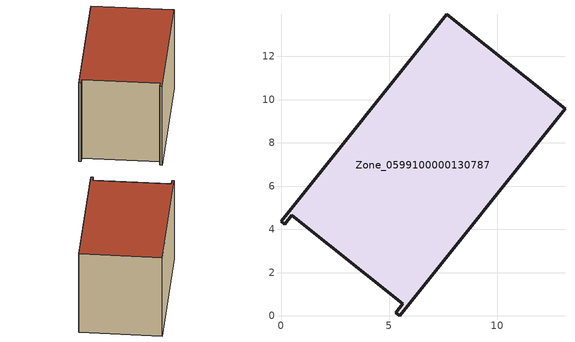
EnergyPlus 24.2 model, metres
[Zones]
Zone_0599100000130787
 floor ground (C_G): 7.67,13.96 13.13,9.58 5.48,0 5.31,0.14 5.64,0.56 0.5,4.66 0.17,4.24 0,4.37 z0.52
 wall outside (C_F): 0.5,4.66 5.64,0.56 5.31,0.14 5.48,0 13.13,9.58 7.67,13.96 0,4.37 0.17,4.24 0.5,4.66 z0.52:8.21
 roof outside (C_R): 5.48,0 13.13,9.58 7.67,13.96 0,4.37 0.17,4.24 0.5,4.66 5.64,0.56 5.31,0.14 z8.21
[BUILDING]
Pand.0599100000130787: North Axis=0; Terrain=City; Loads Convergence Tolerance Value=0.04; Temperature Convergence Tolerance Value=0.4; Solar Distribution=FullExterior; Maximum Number of Warmup Days=25; Minimum Number of Warmup Days=1
[Site:Location]
Rotterdam.The.Hague.AP_ZH_NLD Design_Conditions: Latitude=51.96; Longitude=4.45; Time Zone=1; Elevation=-4.5
[SITE:GROUNDTEMPERATURE:BUILDINGSURFACE]
18, 18, 18, 18, 18, 18, 18, 18, 18, 18, 18, 18
[MATERIAL] Thermal Absorptance=0.9; Solar Absorptance=0.7; Visible Absorptance=0.7
Name | Roughness | Thickness | Conductivity | Density | Specific Heat
G.TI.1965-1974 | MediumSmooth | 0.15 | 0.882353 | 540 | 1210
F.TI.1965-1974 | Rough | 0.3 | 0.697674 | 1920 | 840
R.TI.1965-1974 | MediumRough | 0.2 | 0.232558 | 1500 | 1000
[CONSTRUCTION]
C_G: G.TI.1965-1974
C_F: F.TI.1965-1974
C_R: R.TI.1965-1974
[ZONE]
Zone_0599100000130787: Type=1; Multiplier=1; Ceiling Height=Autocalculate; Volume=Autocalculate; Floor Area=autocalculate; Part of Total Floor Area=Yes
[ZONEINFILTRATION:DESIGNFLOWRATE]
Infil_Zone_0599100000130787: Zone or ZoneList or Space or SpaceList=Zone_0599100000130787; Schedule=AlwaysOn; Design Flow Rate Calculation Method=Flow/Area; Flow Rate per Floor Area=0.003; Constant Term Coefficient=1; Temperature Term Coefficient=0; Velocity Term Coefficient=0; Velocity Squared Term Coefficient=0
[HVACTEMPLATE:ZONE:IDEALLOADSAIRSYSTEM]
Zone_0599100000130787: Maximum Heating Supply Air Temperature=50; Minimum Cooling Supply Air Temperature=13; Maximum Heating Supply Air Humidity Ratio=0.0156; Minimum Cooling Supply Air Humidity Ratio=0.0077; Heating Limit=NoLimit; Cooling Limit=NoLimit; Dehumidification Control Type=ConstantSensibleHeatRatio; Cooling Sensible Heat Ratio=0.7; Dehumidification Setpoint=60; Humidification Control Type=None; Humidification Setpoint=30; Outdoor Air Method=None; Outdoor Air Flow Rate per Person=0.00944; Outdoor Air Flow Rate per Zone Floor Area=0; Outdoor Air Flow Rate per Zone=0; Demand Controlled Ventilation Type=None; Outdoor Air Economizer Type=NoEconomizer; Heat Recovery Type=None; Sensible Heat Recovery Effectiveness=0.7; Latent Heat Recovery Effectiveness=0.65
[ZONECONTROL:THERMOSTAT]
ThermostatControl_Zone_0599100000130787: Zone or ZoneList=Zone_0599100000130787; Control Type Schedule=DualSetpointControlType; Control 1=Thermostat_Zone_0599100000130787; Temperature Difference Between Cutout And Setpoint=0
[THERMOSTATSETPOINT:DUALSETPOINT]
Thermostat_Zone_0599100000130787: Heating Setpoint Temperature Schedule=HeatingSetpoint_Zone_0599100000130787; Cooling Setpoint Temperature Schedule=CoolingSetpoint_Zone_0599100000130787
[SCHEDULE:COMPACT]
HeatingSetpoint_Zone_0599100000130787: Through: 12/31, For: AllDays, Until: 24:00, 21
CoolingSetpoint_Zone_0599100000130787: Through: 12/31, For: AllDays, Until: 24:00, 24
DualSetpointControlType: Through: 12/31, For: AllDays, Until: 24:00, 4
AlwaysOn: Through: 12/31, For: AllDays, Until: 24:00, 1
